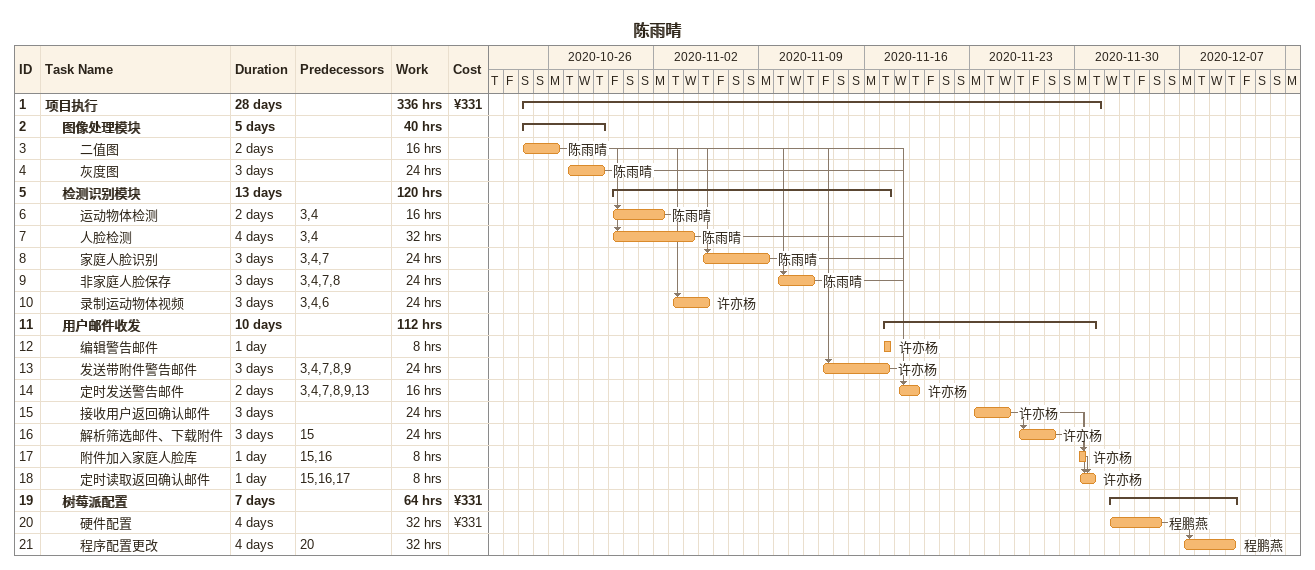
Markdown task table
陈雨晴

| ID | Level | Task | Duration | Start | Finish | Predecessors | Resources | Work (h) | Cost (¥) |
|---|---|---|---|---|---|---|---|---|---|
| 1 | 1 | **项目执行** | 28d | 2020-10-24 | 2020-12-01 |  |  | 336 | 331 |
| 2 | 2 | **图像处理模块** | 5d | 2020-10-24 | 2020-10-29 |  |  | 40 |  |
| 3 | 3 | 二值图 | 2d | 2020-10-24 | 2020-10-26 |  | 陈雨晴 | 16 |  |
| 4 | 3 | 灰度图 | 3d | 2020-10-27 | 2020-10-29 |  | 陈雨晴 | 24 |  |
| 5 | 2 | **检测识别模块** | 13d | 2020-10-30 | 2020-11-17 |  |  | 120 |  |
| 6 | 3 | 运动物体检测 | 2d | 2020-10-30 | 2020-11-02 | 3, 4 | 陈雨晴 | 16 |  |
| 7 | 3 | 人脸检测 | 4d | 2020-10-30 | 2020-11-04 | 3, 4 | 陈雨晴 | 32 |  |
| 8 | 3 | 家庭人脸识别 | 3d | 2020-11-05 | 2020-11-09 | 3, 4, 7 | 陈雨晴 | 24 |  |
| 9 | 3 | 非家庭人脸保存 | 3d | 2020-11-10 | 2020-11-12 | 3, 4, 7, 8 | 陈雨晴 | 24 |  |
| 10 | 3 | 录制运动物体视频 | 3d | 2020-11-03 | 2020-11-05 | 3, 4, 6 | 许亦杨 | 24 |  |
| 11 | 2 | **用户邮件收发** | 10d | 2020-11-17 | 2020-12-01 |  |  | 112 |  |
| 12 | 3 | 编辑警告邮件 | 1d | 2020-11-17 | 2020-11-17 |  | 许亦杨 | 8 |  |
| 13 | 3 | 发送带附件警告邮件 | 3d | 2020-11-13 | 2020-11-17 | 3, 4, 7, 8, 9 | 许亦杨 | 24 |  |
| 14 | 3 | 定时发送警告邮件 | 2d | 2020-11-18 | 2020-11-19 | 3, 4, 7, 8, 9, 13 | 许亦杨 | 16 |  |
| 15 | 3 | 接收用户返回确认邮件 | 3d | 2020-11-23 | 2020-11-25 |  | 许亦杨 | 24 |  |
| 16 | 3 | 解析筛选邮件、下载附件 | 3d | 2020-11-26 | 2020-11-28 | 15 | 许亦杨 | 24 |  |
| 17 | 3 | 附件加入家庭人脸库 | 1d | 2020-11-30 | 2020-11-30 | 15, 16 | 许亦杨 | 8 |  |
| 18 | 3 | 定时读取返回确认邮件 | 1d | 2020-11-30 | 2020-12-01 | 15, 16, 17 | 许亦杨 | 8 |  |
| 19 | 2 | **树莓派配置** | 7d | 2020-12-02 | 2020-12-10 |  |  | 64 | 331 |
| 20 | 3 | 硬件配置 | 4d | 2020-12-02 | 2020-12-05 |  | 程鹏燕 | 32 | 331 |
| 21 | 3 | 程序配置更改 | 4d | 2020-12-07 | 2020-12-10 | 20 | 程鹏燕 | 32 |  |
